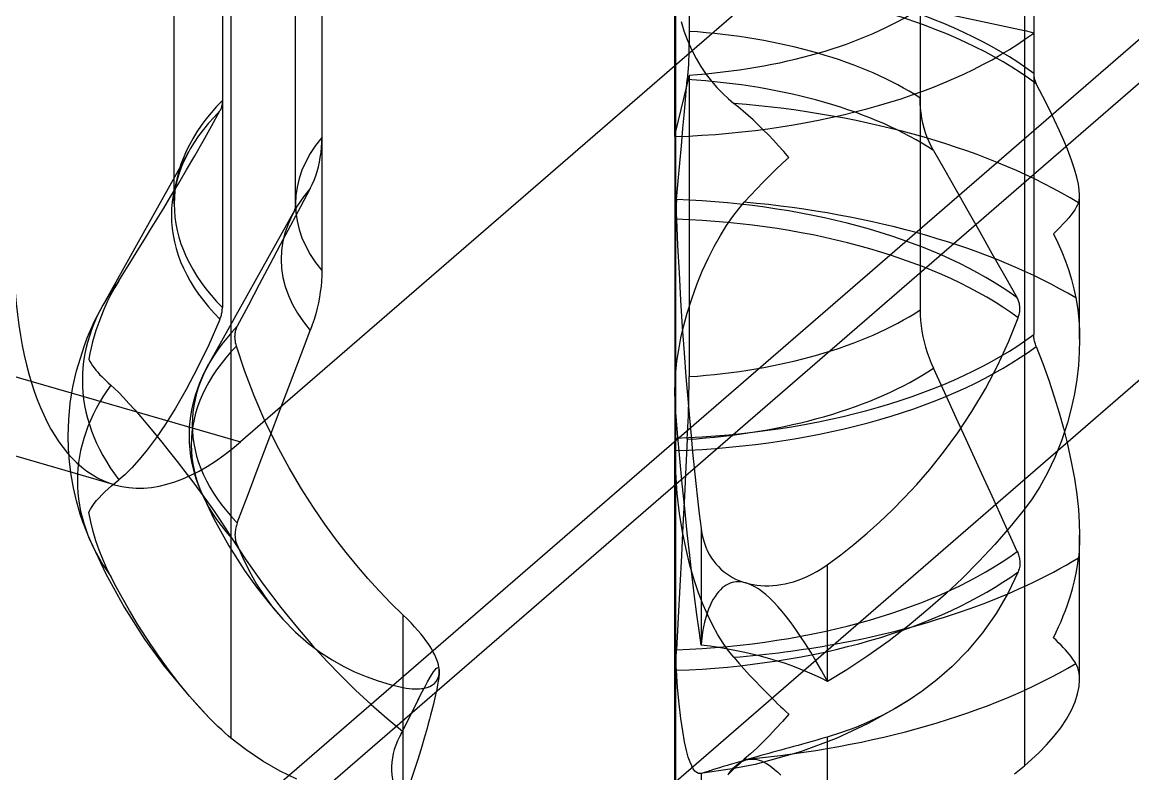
# Model space of a CAD drawing. Header units: millimetres. Extents: x -10.3 to 24, y -6.5 to 12.4.
# Drawn here: x 17.541 to 21.208, y -4.636 to -2.154 of the extents above; entities that cross this region are included whole.
import ezdxf

# ---------------------------------------------------------------- set-up
doc = ezdxf.new("R2010")
doc.units = ezdxf.units.MM
doc.layers.add('MAIN-1', color=7, linetype='Continuous')
doc.layers.add('MAIN-2', color=7, linetype='Continuous')

msp = doc.modelspace()

# ---------------------------------------------------------------- linework, layer by layer
at = {"layer": 'MAIN-1'}
for p, q in [((24.0124, 1.4398), (18.2624, -3.5398)), ((24.0124, 0.0542), (18.2624, -4.9255)), ((22.7218, -2.0443), (18.1718, -5.9848)), ((17.5701, -3.34), (18.2624, -3.5398)), ((20.9911, -3.5431), (21.005, -3.6058)), ((21.005, -3.6058), (21.0154, -3.6617)), ((21.0154, -3.6617), (21.023, -3.7138)), ((21.023, -3.7138), (21.0284, -3.7632)), ((21.0284, -3.7632), (21.0314, -3.8066)), ((21.0314, -3.8066), (21.0323, -3.8479)), ((21.0323, -3.8479), (21.0322, -3.8623)), ((21.0324, -4.325), (21.0324, -3.848)), ((21.0318, -3.8762), (21.0313, -3.8891)), ((21.0322, -3.8623), (21.0318, -3.8762)), ((21.025, -3.9482), (21.0284, -3.9232)), ((21.0295, -3.9125), (21.0284, -3.9232)), ((21.0305, -3.9012), (21.0295, -3.9125)), ((21.0313, -3.8891), (21.0305, -3.9012)), ((21.0206, -3.9737), (21.025, -3.9482)), ((21.0151, -3.9996), (21.0206, -3.9737)), ((21.0008, -4.0523), (21.0085, -4.0259)), ((21.0085, -4.0259), (21.0151, -3.9996)), ((20.9922, -4.0788), (21.0008, -4.0523)), ((20.9785, -4.1153), (20.9856, -4.0971)), ((20.9856, -4.0971), (20.9922, -4.0788)), ((20.9631, -4.1514), (20.971, -4.1334)), ((20.971, -4.1334), (20.9785, -4.1153)), ((20.946, -4.1871), (20.9548, -4.1693)), ((20.9548, -4.1693), (20.9631, -4.1514)), ((20.9548, -4.1955), (20.946, -4.1871)), ((20.9632, -4.2038), (20.9548, -4.1955)), ((20.9711, -4.2119), (20.9632, -4.2038)), ((20.9786, -4.2197), (20.9711, -4.2119)), ((20.9856, -4.2273), (20.9786, -4.2197)), ((20.9922, -4.2347), (20.9856, -4.2273)), ((20.998, -4.2415), (20.9922, -4.2347)), ((21.0033, -4.2482), (20.998, -4.2415)), ((21.0083, -4.2546), (21.0033, -4.2482)), ((21.0127, -4.2608), (21.0083, -4.2546)), ((21.0167, -4.2667), (21.0127, -4.2608)), ((21.0203, -4.2725), (21.0167, -4.2667)), ((21.0236, -4.2791), (21.0203, -4.2725)), ((21.0266, -4.2866), (21.0236, -4.2791)), ((21.0291, -4.2951), (21.0266, -4.2866)), ((21.0309, -4.3046), (21.0291, -4.2951)), ((21.0307, -4.3484), (21.0324, -4.3263)), ((21.032, -4.315), (21.0309, -4.3046)), ((21.0324, -4.3263), (21.032, -4.315)), ((21.0259, -4.3728), (21.0307, -4.3484)), ((20.0169, -4.3868), (20.0261, -4.3959)), ((20.0261, -4.3959), (20.0354, -4.4049)), ((21.0054, -4.4269), (21.0175, -4.3991)), ((21.0175, -4.3991), (21.0259, -4.3728)), ((20.0354, -4.4049), (20.0446, -4.4137)), ((20.0446, -4.4137), (20.0537, -4.4224)), ((20.0537, -4.4224), (20.0628, -4.4309)), ((20.0628, -4.4309), (20.0718, -4.4394)), ((20.9894, -4.4558), (21.0054, -4.4269)), ((20.0509, -4.4637), (20.0298, -4.4871)), ((20.0718, -4.4394), (20.0509, -4.4637)), ((20.9699, -4.4851), (20.9894, -4.4558)), ((20.0086, -4.5095), (19.9874, -4.531)), ((20.0298, -4.4871), (20.0086, -4.5095)), ((20.9476, -4.5137), (20.9699, -4.4851)), ((19.9874, -4.531), (19.9664, -4.5513)), ((20.8983, -4.5666), (20.9234, -4.5411)), ((20.9234, -4.5411), (20.9476, -4.5137)), ((19.9457, -4.5705), (19.9253, -4.5886)), ((19.9664, -4.5513), (19.9457, -4.5705)), ((20.8735, -4.5897), (20.8983, -4.5666)), ((19.9078, -4.6043), (19.8898, -4.6216)), ((19.9253, -4.5886), (19.9078, -4.6043)), ((20.8285, -4.628), (20.8396, -4.6189)), ((20.8396, -4.6189), (20.8504, -4.6099)), ((20.8504, -4.6099), (20.8735, -4.5897)), ((19.8898, -4.6216), (19.8714, -4.6402)), ((20.8172, -4.637), (20.8285, -4.628))]:
    msp.add_line(p, q, dxfattribs=at)
for centre, major_axis, ratio, start_param, end_param in [((18.2624, -2.2408), (0.416, 1.4412), 0.433013, 2.158799, 3.141554), ((18.2624, -2.2408), (0.416, 1.4412), 0.433013, 3.141554, 3.729595), ((19.593, -3.3371), (-1.8532, 0), 0.5, 1.917559, 2.456767), ((19.593, -3.6687), (-1.8696, 0), 0.5, 1.749482, 2.439308)]:
    msp.add_ellipse(centre, major_axis=major_axis, ratio=ratio, start_param=start_param, end_param=end_param, dxfattribs=at)
at = {"layer": 'MAIN-2'}
for p, q in [((22.7218, -0.9185), (18.1718, -4.8589)), ((19.6984, -1.0026), (19.6984, -3.4297)), ((19.743, -1.1888), (19.743, -2.1847)), ((20.8504, -1.3351), (20.8504, -3.7623)), ((20.8808, -1.3276), (20.8808, -2.1902)), ((18.2021, -1.417), (18.2021, -2.4129)), ((18.2303, -1.4263), (18.2303, -3.8535)), ((20.5055, -1.4089), (20.5055, -2.4049)), ((18.043, -2.7548), (18.043, -1.7589)), ((18.443, -2.7548), (18.443, -1.7589)), ((18.5306, -1.979), (18.5306, -2.975)), ((12.9796, -2.0148), (17.5701, -3.34)), ((19.6962, -2.5322), (19.6962, -1.9969)), ((18.2021, -2.1009), (18.2021, -3.0968)), ((18.2303, -2.0915), (18.2303, -4.5186)), ((20.8504, -2.1827), (20.5055, -2.1089)), ((20.5055, -2.1089), (20.5055, -3.1048)), ((17.8463, -3.6819), (12.5636, -2.1569)), ((19.7164, -2.152), (19.7257, -2.1826)), ((19.7257, -2.1826), (19.7364, -2.2116)), ((19.743, -2.1847), (19.7429, -2.2016)), ((20.8504, -2.1827), (20.8504, -4.6099)), ((20.8808, -2.1902), (20.8808, -3.1862)), ((19.7364, -2.2116), (19.751, -2.2447)), ((19.7425, -2.2341), (19.7422, -2.2497)), ((19.7428, -2.2181), (19.7425, -2.2341)), ((19.7429, -2.2016), (19.7428, -2.2181)), ((19.7418, -2.2648), (19.7413, -2.2794)), ((19.7422, -2.2497), (19.7418, -2.2648)), ((19.751, -2.2447), (19.7661, -2.274)), ((19.7399, -2.3069), (19.7391, -2.3198)), ((19.7406, -2.2934), (19.7399, -2.3069)), ((19.7413, -2.2794), (19.7406, -2.2934)), ((19.7661, -2.274), (19.7822, -2.301)), ((19.7822, -2.301), (19.7997, -2.3267)), ((19.743, -2.329), (19.6984, -2.5153)), ((19.7324, -2.3965), (19.7372, -2.3438)), ((19.7382, -2.3321), (19.7372, -2.3438)), ((19.7391, -2.3198), (19.7382, -2.3321)), ((19.743, -2.329), (19.743, -3.3249)), ((19.7997, -2.3267), (19.8172, -2.3495)), ((20.8808, -2.3235), (20.8809, -2.3269)), ((20.8809, -2.3269), (20.8811, -2.3303)), ((20.8811, -2.3303), (20.8814, -2.3336)), ((20.8814, -2.3336), (20.8819, -2.3369)), ((20.8819, -2.3369), (20.8825, -2.3401)), ((20.8825, -2.3401), (20.8833, -2.3432)), ((20.8833, -2.3432), (20.8841, -2.3463)), ((20.8841, -2.3463), (20.8851, -2.3493)), ((19.8172, -2.3495), (19.835, -2.3702)), ((19.835, -2.3702), (19.8542, -2.3902)), ((20.8851, -2.3493), (20.8863, -2.3522)), ((20.8863, -2.3522), (20.8875, -2.355)), ((20.8875, -2.355), (20.8889, -2.3577)), ((20.9113, -2.4003), (20.8889, -2.3577)), ((18.2018, -2.4197), (18.2015, -2.423)), ((18.202, -2.4163), (18.2018, -2.4197)), ((18.2021, -2.4129), (18.202, -2.4163)), ((19.7276, -2.4505), (19.7324, -2.3965)), ((19.8542, -2.3902), (19.873, -2.4078)), ((19.873, -2.4078), (19.8905, -2.4225)), ((20.5059, -2.4219), (20.5055, -2.4049)), ((20.9316, -2.4405), (20.9113, -2.4003)), ((18.1664, -2.4973), (18.1939, -2.4472)), ((18.1953, -2.4444), (18.1939, -2.4472)), ((18.1966, -2.4416), (18.1953, -2.4444)), ((18.1977, -2.4387), (18.1966, -2.4416)), ((18.1988, -2.4357), (18.1977, -2.4387)), ((18.1996, -2.4326), (18.1988, -2.4357)), ((18.2004, -2.4295), (18.1996, -2.4326)), ((18.201, -2.4262), (18.2004, -2.4295)), ((18.2015, -2.423), (18.201, -2.4262)), ((19.7226, -2.5059), (19.7276, -2.4505)), ((19.9059, -2.435), (19.8905, -2.4225)), ((19.9216, -2.4483), (19.9059, -2.435)), ((19.9377, -2.4624), (19.9216, -2.4483)), ((20.507, -2.4387), (20.5059, -2.4219)), ((20.5088, -2.4553), (20.507, -2.4387)), ((20.5114, -2.4718), (20.5088, -2.4553)), ((20.95, -2.4785), (20.9316, -2.4405)), ((19.9542, -2.4773), (19.9377, -2.4624)), ((19.9709, -2.493), (19.9542, -2.4773)), ((19.9877, -2.5094), (19.9709, -2.493)), ((20.5147, -2.488), (20.5114, -2.4718)), ((20.5188, -2.5039), (20.5147, -2.488)), ((20.9662, -2.5134), (20.95, -2.4785)), ((18.1385, -2.547), (18.1664, -2.4973)), ((19.6984, -2.5153), (19.6984, -4.9424)), ((19.7174, -2.5625), (19.7226, -2.5059)), ((20.0047, -2.5265), (19.9877, -2.5094)), ((20.0216, -2.5442), (20.0047, -2.5265)), ((20.5236, -2.5195), (20.5188, -2.5039)), ((20.5291, -2.5348), (20.5236, -2.5195)), ((20.9801, -2.545), (20.9662, -2.5134)), ((18.1106, -2.5958), (18.1385, -2.547)), ((18.5294, -2.5684), (18.5303, -2.5517)), ((18.5303, -2.5517), (18.5306, -2.5347)), ((19.6963, -2.5322), (19.6963, -3.5281)), ((19.7122, -2.6204), (19.7174, -2.5625)), ((20.0385, -2.5625), (20.0216, -2.5442)), ((20.0553, -2.5814), (20.0385, -2.5625)), ((20.5353, -2.5497), (20.5291, -2.5348)), ((20.5423, -2.5642), (20.5353, -2.5497)), ((20.5499, -2.5784), (20.5423, -2.5642)), ((20.9922, -2.5741), (20.9801, -2.545)), ((18.0913, -2.5815), (17.8083, -3.0876)), ((18.0784, -2.6064), (18.0913, -2.5815)), ((18.0838, -2.642), (18.1106, -2.5958)), ((18.5226, -2.6168), (18.5255, -2.601)), ((18.5255, -2.601), (18.5278, -2.5848)), ((18.5278, -2.5848), (18.5294, -2.5684)), ((20.051, -2.6203), (20.0718, -2.6007)), ((20.0718, -2.6007), (20.0553, -2.5814)), ((20.5499, -2.5784), (20.5869, -2.643)), ((21.0058, -2.6099), (20.9922, -2.5741)), ((18.0578, -2.6589), (18.0679, -2.6303)), ((18.0679, -2.6303), (18.0784, -2.6064)), ((18.5149, -2.6473), (18.5191, -2.6322)), ((18.5191, -2.6322), (18.5226, -2.6168)), ((19.7069, -2.6796), (19.7122, -2.6204)), ((20.0299, -2.6406), (20.051, -2.6203)), ((21.0159, -2.6399), (21.0058, -2.6099)), ((21.0234, -2.666), (21.0159, -2.6399)), ((18.0488, -2.695), (18.0534, -2.6742)), ((18.0534, -2.6742), (18.0578, -2.6589)), ((18.0578, -2.686), (18.0838, -2.642)), ((18.4986, -2.69), (18.5047, -2.6762)), ((18.5047, -2.6762), (18.5101, -2.662)), ((18.5101, -2.662), (18.5149, -2.6473)), ((19.9874, -2.6828), (20.0087, -2.6614)), ((20.0087, -2.6614), (20.0299, -2.6406)), ((20.5869, -2.643), (20.6246, -2.7093)), ((21.0286, -2.689), (21.0234, -2.666)), ((18.0324, -2.7286), (18.0578, -2.686)), ((18.0456, -2.7152), (18.0488, -2.695)), ((18.492, -2.7032), (18.4598, -2.7638)), ((18.492, -2.7032), (18.4986, -2.69)), ((19.7015, -2.7401), (19.7069, -2.6796)), ((19.9457, -2.7265), (19.9664, -2.7045)), ((19.9664, -2.7045), (19.9874, -2.6828)), ((20.6246, -2.7093), (20.6633, -2.7772)), ((21.0314, -2.7079), (21.0286, -2.689)), ((21.0323, -2.7245), (21.0314, -2.7079)), ((18.0086, -2.7682), (18.0324, -2.7286)), ((18.043, -2.7548), (18.0437, -2.735)), ((18.0437, -2.735), (18.0456, -2.7152)), ((19.7009, -2.7483), (19.7008, -2.7513)), ((19.7011, -2.7454), (19.7009, -2.7483)), ((19.7013, -2.7427), (19.7011, -2.7454)), ((19.7015, -2.7401), (19.7013, -2.7427)), ((19.9067, -2.7707), (19.9253, -2.7487)), ((19.9253, -2.7487), (19.9457, -2.7265)), ((21.0284, -2.751), (21.0295, -2.7476)), ((21.0295, -2.7476), (21.0305, -2.7438)), ((21.0305, -2.7438), (21.0313, -2.7396)), ((21.0313, -2.7396), (21.0319, -2.735)), ((21.0319, -2.735), (21.0322, -2.73)), ((21.0322, -2.73), (21.0323, -2.7245)), ((21.0324, -3.2016), (21.0324, -2.7246)), ((17.9866, -2.8043), (18.0086, -2.7682)), ((18.4404, -2.7767), (18.1575, -3.2828)), ((18.4598, -2.7638), (18.4269, -2.8258)), ((18.4399, -2.7771), (18.4393, -2.7787)), ((18.4393, -2.7787), (18.4395, -2.7785)), ((18.4395, -2.7785), (18.4404, -2.7767)), ((18.4407, -2.7742), (18.4399, -2.7771)), ((18.442, -2.7682), (18.4407, -2.7742)), ((18.4424, -2.7655), (18.442, -2.7682)), ((18.4429, -2.7603), (18.4424, -2.7655)), ((18.443, -2.7548), (18.4429, -2.7603)), ((19.7005, -2.7611), (19.7004, -2.7646)), ((19.7004, -2.7646), (19.7004, -2.7682)), ((19.7004, -2.7682), (19.7004, -2.772)), ((19.7004, -2.772), (19.7004, -2.7771)), ((19.7004, -2.7771), (19.7004, -2.7824)), ((19.7004, -2.7824), (19.7005, -2.7879)), ((19.7006, -2.7544), (19.7005, -2.7577)), ((19.7005, -2.7577), (19.7005, -2.7611)), ((19.7008, -2.7513), (19.7006, -2.7544)), ((19.8871, -2.7964), (19.9067, -2.7707)), ((20.6633, -2.7772), (20.7028, -2.8467)), ((21.0106, -2.7823), (21.0039, -2.7912)), ((21.0164, -2.7738), (21.0106, -2.7823)), ((21.0213, -2.7657), (21.0164, -2.7738)), ((21.0253, -2.7581), (21.0213, -2.7657)), ((21.0284, -2.751), (21.0253, -2.7581)), ((17.9653, -2.8391), (17.9866, -2.8043)), ((19.7005, -2.7879), (19.7007, -2.7934)), ((19.7007, -2.7934), (19.7009, -2.799)), ((19.7009, -2.799), (19.7011, -2.8048)), ((19.7011, -2.8048), (19.705, -2.8916)), ((19.8668, -2.826), (19.8871, -2.7964)), ((20.9785, -2.8205), (20.9684, -2.831)), ((20.9879, -2.8103), (20.9785, -2.8205)), ((20.9963, -2.8005), (20.9879, -2.8103)), ((21.0039, -2.7912), (20.9963, -2.8005)), ((17.9449, -2.8722), (17.9653, -2.8391)), ((18.4269, -2.8258), (18.3933, -2.8894)), ((19.826, -2.8954), (19.8463, -2.8591)), ((19.8463, -2.8591), (19.8668, -2.826)), ((20.7028, -2.8467), (20.7431, -2.9178)), ((20.9576, -2.8418), (20.946, -2.8531)), ((20.946, -2.8531), (20.9605, -2.8829)), ((20.9684, -2.831), (20.9576, -2.8418)), ((17.9265, -2.902), (17.9449, -2.8722)), ((18.3933, -2.8894), (18.3589, -2.9544)), ((19.705, -2.8916), (19.7097, -2.9816)), ((19.806, -2.9347), (19.826, -2.8954)), ((20.9605, -2.8829), (20.9737, -2.913)), ((17.891, -2.9592), (17.9087, -2.9307)), ((17.9087, -2.9307), (17.9265, -2.902)), ((20.7431, -2.9178), (20.7843, -2.9905)), ((20.9737, -2.913), (20.9857, -2.9435)), ((17.8747, -2.9854), (17.891, -2.9592)), ((18.3589, -2.9544), (18.3238, -3.021)), ((19.7867, -2.9768), (19.806, -2.9347)), ((20.9857, -2.9435), (20.9965, -2.974)), ((17.8602, -3.0086), (17.8747, -2.9854)), ((18.5303, -2.9922), (18.5294, -3.0096)), ((18.5306, -2.975), (18.5303, -2.9922)), ((19.7097, -2.9816), (19.7149, -3.0724)), ((19.7684, -3.0211), (19.7867, -2.9768)), ((20.7843, -2.9905), (20.8263, -3.0648)), ((20.9965, -2.974), (21.0058, -3.0045)), ((21.0058, -3.0045), (21.0137, -3.0348)), ((17.847, -3.0308), (17.8343, -3.0539)), ((17.8602, -3.0086), (17.847, -3.0308)), ((18.3238, -3.021), (18.2879, -3.0891)), ((18.5278, -3.0272), (18.5255, -3.0451)), ((18.5294, -3.0096), (18.5278, -3.0272)), ((19.7516, -3.0675), (19.7684, -3.0211)), ((21.0137, -3.0348), (21.0203, -3.0648)), ((17.8222, -3.078), (17.8109, -3.1028)), ((17.8343, -3.0539), (17.8222, -3.078)), ((18.5226, -3.063), (18.5191, -3.0811)), ((18.5255, -3.0451), (18.5226, -3.063)), ((19.7149, -3.0724), (19.7206, -3.1615)), ((19.7364, -3.1154), (19.7516, -3.0675)), ((20.828, -3.0679), (20.8263, -3.0648)), ((20.8294, -3.0711), (20.828, -3.0679)), ((20.8308, -3.0744), (20.8294, -3.0711)), ((20.8319, -3.0778), (20.8308, -3.0744)), ((20.8329, -3.0813), (20.8319, -3.0778)), ((21.0203, -3.0648), (21.0236, -3.0836)), ((17.78, -3.1422), (17.8083, -3.0876)), ((17.8109, -3.1028), (17.8004, -3.1284)), ((18.1996, -3.1179), (18.2004, -3.1143)), ((18.2004, -3.1143), (18.201, -3.1108)), ((18.201, -3.1108), (18.2015, -3.1072)), ((18.2015, -3.1072), (18.2018, -3.1037)), ((18.2018, -3.1037), (18.202, -3.1002)), ((18.202, -3.1002), (18.2021, -3.0968)), ((18.2879, -3.0891), (18.2513, -3.1587)), ((18.5149, -3.0993), (18.5101, -3.1176)), ((18.5191, -3.0811), (18.5149, -3.0993)), ((19.7254, -3.1561), (19.7364, -3.1154)), ((20.5055, -3.1048), (20.5059, -3.122)), ((20.8326, -3.1201), (20.8337, -3.115)), ((20.8337, -3.0848), (20.8329, -3.0813)), ((20.8343, -3.0884), (20.8337, -3.0848)), ((20.8337, -3.115), (20.8345, -3.1098)), ((20.8347, -3.0921), (20.8343, -3.0884)), ((20.8345, -3.1098), (20.8349, -3.1046)), ((20.835, -3.0958), (20.8347, -3.0921)), ((20.8349, -3.1046), (20.8351, -3.0995)), ((20.8351, -3.0995), (20.835, -3.0958)), ((21.0236, -3.0836), (21.0265, -3.1041)), ((21.0265, -3.1041), (21.029, -3.1264)), ((17.7559, -3.1973), (17.78, -3.1422)), ((17.8004, -3.1284), (17.7907, -3.1546)), ((18.1939, -3.1357), (18.1571, -3.2194)), ((18.1939, -3.1357), (18.1953, -3.1322)), ((18.1953, -3.1322), (18.1966, -3.1286)), ((18.1966, -3.1286), (18.1977, -3.1251)), ((18.1977, -3.1251), (18.1988, -3.1215)), ((18.1988, -3.1215), (18.1996, -3.1179)), ((18.5047, -3.1359), (18.4986, -3.1542)), ((18.5101, -3.1176), (18.5047, -3.1359)), ((20.5059, -3.122), (20.507, -3.1393)), ((20.507, -3.1393), (20.5088, -3.1567)), ((20.7988, -3.208), (20.8294, -3.1305)), ((20.8294, -3.1305), (20.8311, -3.1253)), ((20.8311, -3.1253), (20.8326, -3.1201)), ((21.029, -3.1264), (21.0308, -3.1504)), ((21.0308, -3.1504), (21.032, -3.1758)), ((17.7846, -3.173), (17.7789, -3.1916)), ((17.7907, -3.1546), (17.7846, -3.173)), ((18.2437, -3.1925), (18.2438, -3.1887)), ((18.2438, -3.1887), (18.244, -3.185)), ((18.244, -3.185), (18.2444, -3.1814)), ((18.2444, -3.1814), (18.2449, -3.1779)), ((18.2449, -3.1779), (18.2456, -3.1744)), ((18.2456, -3.1744), (18.2465, -3.1711)), ((18.2465, -3.1711), (18.2475, -3.1678)), ((18.2475, -3.1678), (18.2486, -3.1647)), ((18.2486, -3.1647), (18.2499, -3.1617)), ((18.2499, -3.1617), (18.2513, -3.1587)), ((18.4598, -3.2572), (18.492, -3.1724)), ((18.4986, -3.1542), (18.492, -3.1724)), ((19.716, -3.1964), (19.7254, -3.1561)), ((19.7206, -3.1615), (19.7266, -3.2466)), ((20.5088, -3.1567), (20.5114, -3.1743)), ((20.5114, -3.1743), (20.5147, -3.1919)), ((20.8809, -3.1896), (20.8808, -3.1862)), ((20.8811, -3.1931), (20.8809, -3.1896)), ((21.032, -3.1758), (21.0324, -3.2026)), ((17.7204, -3.3055), (17.7465, -3.2219)), ((17.7465, -3.2219), (17.7559, -3.1973)), ((17.7738, -3.2105), (17.7691, -3.2294)), ((17.7789, -3.1916), (17.7738, -3.2105)), ((18.1571, -3.2194), (18.1194, -3.2975)), ((18.2438, -3.1976), (18.2437, -3.1925)), ((18.2442, -3.2028), (18.2438, -3.1976)), ((18.2449, -3.2081), (18.2442, -3.2028)), ((18.2459, -3.2134), (18.2449, -3.2081)), ((18.2471, -3.2187), (18.2459, -3.2134)), ((18.2486, -3.2241), (18.2471, -3.2187)), ((18.2753, -3.305), (18.2486, -3.2241)), ((19.7086, -3.2359), (19.716, -3.1964)), ((20.5147, -3.1919), (20.5188, -3.2095)), ((20.5188, -3.2095), (20.5236, -3.2271)), ((20.7626, -3.2869), (20.7988, -3.208)), ((20.8814, -3.1966), (20.8811, -3.1931)), ((20.8819, -3.2002), (20.8814, -3.1966)), ((20.8825, -3.2037), (20.8819, -3.2002)), ((20.8833, -3.2073), (20.8825, -3.2037)), ((20.8841, -3.2109), (20.8833, -3.2073)), ((20.8851, -3.2145), (20.8841, -3.2109)), ((20.8863, -3.218), (20.8851, -3.2145)), ((20.8875, -3.2216), (20.8863, -3.218)), ((20.8889, -3.2252), (20.8875, -3.2216)), ((20.8889, -3.2252), (20.9106, -3.2811)), ((21.0324, -3.2026), (21.0314, -3.2444)), ((17.765, -3.2485), (17.7613, -3.2677)), ((17.7691, -3.2294), (17.765, -3.2485)), ((18.4268, -3.3441), (18.4598, -3.2572)), ((19.7029, -3.274), (19.7086, -3.2359)), ((19.7266, -3.2466), (19.7327, -3.3258)), ((20.5236, -3.2271), (20.5291, -3.2448)), ((20.5291, -3.2448), (20.5353, -3.2624)), ((20.5353, -3.2624), (20.5423, -3.2799)), ((21.0314, -3.2444), (21.0283, -3.2884)), ((17.7613, -3.2677), (17.765, -3.2747)), ((17.765, -3.2747), (17.7691, -3.2818)), ((17.7691, -3.2818), (17.7738, -3.2889)), ((17.7738, -3.2889), (17.779, -3.296)), ((17.779, -3.296), (17.7846, -3.3033)), ((18.1194, -3.2975), (18.0826, -3.3672)), ((18.141, -3.3145), (18.1575, -3.2828)), ((19.6991, -3.3103), (19.7029, -3.274)), ((20.5423, -3.2799), (20.5499, -3.2973)), ((20.5869, -3.378), (20.5499, -3.2973)), ((20.7214, -3.3651), (20.7626, -3.2869)), ((20.9106, -3.2811), (20.9305, -3.3366)), ((21.0283, -3.2884), (21.023, -3.3343)), ((17.7084, -3.3591), (17.7204, -3.3055)), ((17.7846, -3.3033), (17.7907, -3.3105)), ((17.7907, -3.3105), (17.7969, -3.3175)), ((17.7969, -3.3175), (17.8036, -3.3245)), ((17.8036, -3.3245), (17.8105, -3.3315)), ((17.8105, -3.3315), (17.8179, -3.3385)), ((18.1273, -3.3457), (18.141, -3.3145)), ((18.3068, -3.3879), (18.2753, -3.305)), ((19.6969, -3.3445), (19.6991, -3.3103)), ((19.7327, -3.3258), (19.7386, -3.3979)), ((19.7429, -3.3422), (19.743, -3.3249)), ((20.9305, -3.3366), (20.9488, -3.3915)), ((21.023, -3.3343), (21.0152, -3.3816)), ((17.6998, -3.4129), (17.7084, -3.3591)), ((17.8179, -3.3385), (17.8255, -3.3455)), ((17.8255, -3.3455), (17.8335, -3.3526)), ((17.8335, -3.3526), (17.846, -3.3639)), ((17.846, -3.3639), (17.8602, -3.3778)), ((18.0826, -3.3672), (18.0473, -3.4287)), ((18.1132, -3.3859), (18.1273, -3.3457)), ((18.3931, -3.4329), (18.4268, -3.3441)), ((19.6962, -3.3761), (19.6969, -3.3445)), ((19.7425, -3.3779), (19.7428, -3.3599)), ((19.7428, -3.3599), (19.7429, -3.3422)), ((20.6767, -3.4403), (20.7214, -3.3651)), ((17.8602, -3.3778), (17.8761, -3.3943)), ((17.8761, -3.3943), (17.8936, -3.4132)), ((18.1012, -3.4344), (18.1077, -3.4055)), ((18.1077, -3.4055), (18.1132, -3.3859)), ((18.3426, -3.4708), (18.3068, -3.3879)), ((19.6963, -3.3859), (19.6962, -3.3761)), ((19.6965, -3.3953), (19.6963, -3.3859)), ((19.6968, -3.4044), (19.6965, -3.3953)), ((19.6973, -3.4132), (19.6968, -3.4044)), ((19.7386, -3.3979), (19.7442, -3.4622)), ((19.7418, -3.415), (19.7422, -3.3963)), ((19.7422, -3.3963), (19.7425, -3.3779)), ((20.6248, -3.4605), (20.5869, -3.378)), ((20.9488, -3.3915), (20.965, -3.4445)), ((21.0152, -3.3816), (21.005, -3.4296)), ((17.6947, -3.4664), (17.6998, -3.4129)), ((17.8936, -3.4132), (17.9125, -3.4345)), ((17.9125, -3.4345), (17.9329, -3.458)), ((18.0473, -3.4287), (18.0138, -3.4824)), ((18.0966, -3.4632), (18.1012, -3.4344)), ((18.3588, -3.5237), (18.3931, -3.4329)), ((19.6978, -3.4216), (19.6973, -3.4132)), ((19.6984, -3.4297), (19.6978, -3.4216)), ((19.7052, -3.5117), (19.6984, -3.4297)), ((19.7406, -3.4532), (19.7413, -3.4339)), ((19.7413, -3.4339), (19.7418, -3.415)), ((20.6301, -3.5105), (20.6767, -3.4403)), ((20.965, -3.4445), (20.979, -3.4948)), ((21.005, -3.4296), (20.9922, -3.4779)), ((17.693, -3.5201), (17.6947, -3.4664)), ((17.9329, -3.458), (17.9547, -3.4837)), ((18.0138, -3.4824), (17.9835, -3.5268)), ((18.0939, -3.4916), (18.0966, -3.4632)), ((18.3816, -3.551), (18.3426, -3.4708)), ((19.7391, -3.4922), (19.7399, -3.4726)), ((19.7399, -3.4726), (19.7406, -3.4532)), ((19.7442, -3.4622), (19.7495, -3.5201)), ((20.6634, -3.545), (20.6248, -3.4605)), ((20.9922, -3.4779), (20.973, -3.5366)), ((17.6941, -3.5631), (17.693, -3.5201)), ((17.9547, -3.4837), (17.9777, -3.5114)), ((17.9777, -3.5114), (18.0019, -3.541)), ((18.093, -3.5201), (18.0939, -3.4916)), ((18.0936, -3.5429), (18.093, -3.5201)), ((19.7126, -3.5951), (19.7052, -3.5117)), ((19.7372, -3.5319), (19.7382, -3.512)), ((19.7382, -3.512), (19.7391, -3.4922)), ((19.7495, -3.5201), (19.7547, -3.5738)), ((20.5833, -3.5744), (20.6301, -3.5105)), ((20.979, -3.4948), (20.9911, -3.5431)), ((17.9835, -3.5268), (17.9542, -3.5662)), ((18.0019, -3.541), (18.0269, -3.5722)), ((18.0954, -3.5656), (18.0936, -3.5429)), ((18.3237, -3.6165), (18.3588, -3.5237)), ((18.4221, -3.6264), (18.3816, -3.551)), ((19.6963, -3.5309), (19.6962, -3.5337)), ((19.6962, -3.5337), (19.6962, -3.5365)), ((19.6962, -3.5365), (19.6962, -3.5394)), ((19.6962, -3.5394), (19.6962, -3.5423)), ((19.6962, -3.5423), (19.6962, -3.5453)), ((19.6962, -3.5453), (19.6962, -3.5492)), ((19.6962, -4.6645), (19.6962, -3.5453)), ((19.6962, -3.5492), (19.6963, -3.5532)), ((19.6963, -3.5281), (19.6963, -3.5309)), ((19.6963, -3.5532), (19.6963, -3.5572)), ((19.7372, -3.5319), (19.7325, -3.6244)), ((20.7029, -3.6314), (20.6634, -3.545)), ((20.973, -3.5366), (20.9508, -3.5922)), ((17.6974, -3.606), (17.6941, -3.5631)), ((17.9542, -3.5662), (17.9277, -3.5988)), ((18.0269, -3.5722), (18.0526, -3.6048)), ((18.0983, -3.5886), (18.0954, -3.5656)), ((18.1024, -3.6117), (18.0983, -3.5886)), ((19.6963, -3.5572), (19.6963, -3.5613)), ((19.6963, -3.5613), (19.6963, -3.5653)), ((19.6963, -3.5653), (19.6963, -3.5694)), ((19.6987, -3.6414), (19.6963, -3.5694)), ((19.7547, -3.5738), (19.76, -3.6258)), ((20.5376, -3.6313), (20.5833, -3.5744)), ((20.9508, -3.5922), (20.9265, -3.6431)), ((17.7029, -3.6492), (17.6974, -3.606)), ((17.903, -3.626), (17.8797, -3.649)), ((17.9277, -3.5988), (17.903, -3.626)), ((18.0526, -3.6048), (18.0786, -3.6383)), ((18.1132, -3.6542), (18.1024, -3.6117)), ((18.2879, -3.7113), (18.3237, -3.6165)), ((18.4629, -3.6955), (18.4221, -3.6264)), ((19.7204, -3.6787), (19.7126, -3.5951)), ((19.7325, -3.6244), (19.7276, -3.7192)), ((19.76, -3.6258), (19.7654, -3.6774)), ((17.7106, -3.6922), (17.7029, -3.6492)), ((17.848, -3.6753), (17.8602, -3.6655)), ((17.8797, -3.649), (17.8602, -3.6655)), ((18.0786, -3.6383), (18.1042, -3.672)), ((18.1146, -3.6588), (18.1132, -3.6542)), ((18.1229, -3.6829), (18.1146, -3.6588)), ((19.7039, -3.7107), (19.6987, -3.6414)), ((20.4945, -3.6811), (20.5376, -3.6313)), ((20.7432, -3.7197), (20.7029, -3.6314)), ((20.9265, -3.6431), (20.901, -3.6887)), ((17.7207, -3.7355), (17.7106, -3.6922)), ((17.8143, -3.705), (17.825, -3.6951)), ((17.825, -3.6951), (17.8362, -3.6852)), ((17.8362, -3.6852), (17.848, -3.6753)), ((18.1042, -3.672), (18.1289, -3.7054)), ((18.1327, -3.7073), (18.1229, -3.6829)), ((18.5027, -3.7576), (18.4629, -3.6955)), ((19.7285, -3.7609), (19.7204, -3.6787)), ((19.7654, -3.6774), (19.771, -3.7283)), ((20.4536, -3.7252), (20.4945, -3.6811)), ((20.901, -3.6887), (20.8753, -3.7285)), ((17.733, -3.7787), (17.7207, -3.7355)), ((17.779, -3.7441), (17.7866, -3.7344)), ((17.7866, -3.7344), (17.7951, -3.7247)), ((17.7951, -3.7247), (17.8043, -3.7149)), ((17.8043, -3.7149), (17.8143, -3.705)), ((18.1289, -3.7054), (18.1525, -3.738)), ((18.1327, -3.7073), (18.1739, -3.795)), ((18.1525, -3.738), (18.1747, -3.7694)), ((18.2513, -3.8082), (18.2879, -3.7113)), ((19.7117, -3.7769), (19.7039, -3.7107)), ((19.7276, -3.7192), (19.7226, -3.8162)), ((19.771, -3.7283), (19.7768, -3.7783)), ((20.4137, -3.7656), (20.4536, -3.7252)), ((20.7844, -3.8099), (20.7432, -3.7197)), ((20.8753, -3.7285), (20.8504, -3.7623)), ((17.7613, -3.7724), (17.7663, -3.7631)), ((17.7677, -3.8046), (17.7613, -3.7724)), ((17.7663, -3.7631), (17.7722, -3.7536)), ((17.7722, -3.7536), (17.779, -3.7441)), ((18.1747, -3.7694), (18.1951, -3.7994)), ((18.5402, -3.8122), (18.5027, -3.7576)), ((19.7368, -3.8403), (19.7285, -3.7609)), ((20.3733, -3.8041), (20.4137, -3.7656)), ((20.8504, -3.7623), (20.8024, -3.8215)), ((17.7416, -3.8047), (17.733, -3.7787)), ((17.7655, -3.8659), (17.7416, -3.8047)), ((17.7756, -3.8363), (17.7677, -3.8046)), ((18.1739, -3.795), (18.2231, -3.8836)), ((18.1951, -3.7994), (18.2137, -3.8275)), ((18.2499, -3.8122), (18.2486, -3.8162)), ((18.2513, -3.8082), (18.2499, -3.8122)), ((18.5758, -3.8609), (18.5402, -3.8122)), ((19.7214, -3.8379), (19.7117, -3.7769)), ((19.7768, -3.7783), (19.7827, -3.8268)), ((20.3314, -3.8416), (20.3733, -3.8041)), ((20.8263, -3.9021), (20.7844, -3.8099)), ((17.7847, -3.8676), (17.7756, -3.8363)), ((18.2137, -3.8275), (18.2303, -3.8535)), ((18.2438, -3.8438), (18.2437, -3.8476)), ((18.2437, -3.8476), (18.2438, -3.8526)), ((18.244, -3.84), (18.2438, -3.8438)), ((18.2444, -3.8361), (18.244, -3.84)), ((18.2449, -3.8321), (18.2444, -3.8361)), ((18.2456, -3.8281), (18.2449, -3.8321)), ((18.2465, -3.8242), (18.2456, -3.8281)), ((18.2475, -3.8202), (18.2465, -3.8242)), ((18.2486, -3.8162), (18.2475, -3.8202)), ((19.7226, -3.8162), (19.7175, -3.9155)), ((19.7329, -3.8944), (19.7214, -3.8379)), ((19.7451, -3.9158), (19.7368, -3.8403)), ((19.7827, -3.8268), (19.7827, -4.209)), ((19.7827, -3.8268), (19.7854, -3.844)), ((19.7854, -3.844), (19.789, -3.86)), ((20.288, -3.8782), (20.3314, -3.8416)), ((20.8024, -3.8215), (20.7522, -3.8793)), ((17.7655, -3.8659), (17.8175, -3.9765)), ((17.7952, -3.8982), (17.7847, -3.8676)), ((18.2231, -3.8836), (18.275, -3.9653)), ((18.2303, -3.8535), (18.2808, -3.9309)), ((18.2438, -3.8526), (18.2442, -3.8575)), ((18.2442, -3.8575), (18.2449, -3.8623)), ((18.2449, -3.8623), (18.2459, -3.8669)), ((18.2459, -3.8669), (18.2471, -3.8713)), ((18.2471, -3.8713), (18.2486, -3.8755)), ((18.2486, -3.8755), (18.2682, -3.9213)), ((18.6105, -3.9057), (18.5758, -3.8609)), ((19.789, -3.86), (19.7934, -3.8748)), ((19.7934, -3.8748), (19.7985, -3.8885)), ((20.2436, -3.9133), (20.288, -3.8782)), ((20.7522, -3.8793), (20.6999, -3.9355)), ((17.8069, -3.928), (17.7952, -3.8982)), ((18.2682, -3.9213), (18.2904, -3.9662)), ((18.6458, -3.9487), (18.6105, -3.9057)), ((19.7175, -3.9155), (19.7123, -4.017)), ((19.746, -3.9477), (19.7329, -3.8944)), ((19.7533, -3.9863), (19.7451, -3.9158)), ((19.7985, -3.8885), (19.8042, -3.9012)), ((19.8042, -3.9012), (19.8104, -3.913)), ((19.8104, -3.913), (19.8171, -3.9239)), ((20.1986, -3.9469), (20.2436, -3.9133)), ((20.8263, -3.9021), (20.828, -3.9059)), ((20.828, -3.9059), (20.8294, -3.9097)), ((20.8294, -3.9097), (20.8308, -3.9136)), ((20.8308, -3.9136), (20.8319, -3.9174)), ((20.8319, -3.9174), (20.8329, -3.9213)), ((20.8329, -3.9213), (20.8337, -3.9252)), ((17.8197, -3.9568), (17.8069, -3.928)), ((17.8335, -3.9847), (17.8197, -3.9568)), ((18.2808, -3.9309), (18.3369, -4.0106)), ((18.6823, -3.991), (18.6458, -3.9487)), ((19.7599, -3.9958), (19.746, -3.9477)), ((19.8171, -3.9239), (19.8242, -3.9341)), ((19.8242, -3.9341), (19.8317, -3.9434)), ((19.8317, -3.9434), (19.8397, -3.9522)), ((19.8397, -3.9522), (19.8481, -3.9604)), ((20.165, -3.9686), (20.1817, -3.9584)), ((20.1817, -3.9584), (20.1986, -3.9469)), ((20.1986, -3.9469), (20.1986, -4.3291)), ((20.6999, -3.9355), (20.6459, -3.9901)), ((20.8337, -3.9554), (20.8326, -3.9601)), ((20.8337, -3.9252), (20.8343, -3.9291)), ((20.8345, -3.9505), (20.8337, -3.9554)), ((20.8343, -3.9291), (20.8347, -3.9329)), ((20.8349, -3.9456), (20.8345, -3.9505)), ((20.8347, -3.9329), (20.835, -3.9368)), ((20.8351, -3.9406), (20.8349, -3.9456)), ((20.835, -3.9368), (20.8351, -3.9406)), ((17.8175, -3.9765), (17.8779, -4.086)), ((17.8516, -4.0189), (17.8335, -3.9847)), ((18.275, -3.9653), (18.3143, -4.0201)), ((18.2904, -3.9662), (18.3152, -4.0099)), ((18.72, -4.0324), (18.6823, -3.991)), ((19.7612, -4.0511), (19.7533, -3.9863)), ((19.7743, -4.0385), (19.7599, -3.9958)), ((19.8481, -3.9604), (19.857, -3.9681)), ((19.857, -3.9681), (19.8663, -3.9752)), ((19.8663, -3.9752), (19.876, -3.9817)), ((19.876, -3.9817), (19.8862, -3.9877)), ((19.8862, -3.9877), (19.8967, -3.9932)), ((19.8967, -3.9932), (19.9076, -3.998)), ((20.1026, -3.9974), (20.1176, -3.9917)), ((20.1176, -3.9917), (20.133, -3.9851)), ((20.133, -3.9851), (20.1488, -3.9775)), ((20.1488, -3.9775), (20.165, -3.9686)), ((20.6459, -3.9901), (20.59, -4.0429)), ((20.8294, -3.9691), (20.7961, -4.0385)), ((20.8311, -3.9646), (20.8294, -3.9691)), ((20.8326, -3.9601), (20.8311, -3.9646)), ((17.8723, -4.0566), (17.8516, -4.0189)), ((18.3143, -4.0201), (18.3562, -4.0733)), ((18.3152, -4.0099), (18.3424, -4.0514)), ((18.3369, -4.0106), (18.3947, -4.0869)), ((18.7586, -4.0725), (18.72, -4.0324)), ((19.7123, -4.017), (19.7069, -4.1208)), ((19.8462, -4.0288), (19.8401, -4.0354)), ((19.8527, -4.0227), (19.8462, -4.0288)), ((19.8589, -4.0177), (19.8527, -4.0227)), ((19.8651, -4.0137), (19.8589, -4.0177)), ((19.8715, -4.0101), (19.8651, -4.0137)), ((19.8782, -4.0072), (19.8715, -4.0101)), ((19.8847, -4.0051), (19.8782, -4.0072)), ((19.8908, -4.0036), (19.8847, -4.0051)), ((19.897, -4.0027), (19.8908, -4.0036)), ((19.9036, -4.0023), (19.897, -4.0027)), ((19.9104, -4.0024), (19.9036, -4.0023)), ((19.9076, -3.998), (19.9189, -4.0023)), ((19.9171, -4.0031), (19.9104, -4.0024)), ((19.9238, -4.0043), (19.9171, -4.0031)), ((19.9189, -4.0023), (19.9305, -4.006)), ((19.9305, -4.006), (19.9238, -4.0043)), ((19.9396, -4.0091), (19.9305, -4.006)), ((19.9305, -4.006), (19.9425, -4.0091)), ((19.9496, -4.0133), (19.9396, -4.0091)), ((19.9425, -4.0091), (19.9547, -4.0116)), ((19.9605, -4.0191), (19.9496, -4.0133)), ((19.9547, -4.0116), (19.9671, -4.0135)), ((19.9719, -4.0261), (19.9605, -4.0191)), ((19.9671, -4.0135), (19.9798, -4.0148)), ((19.9834, -4.0344), (19.9719, -4.0261)), ((19.9798, -4.0148), (19.9927, -4.0154)), ((19.9927, -4.0154), (20.0058, -4.0155)), ((20.0058, -4.0155), (20.0191, -4.0149)), ((20.0191, -4.0149), (20.0325, -4.0137)), ((20.0325, -4.0137), (20.0461, -4.0118)), ((20.0461, -4.0118), (20.0598, -4.0093)), ((20.0598, -4.0093), (20.0737, -4.0061)), ((20.0737, -4.0061), (20.088, -4.0022)), ((20.088, -4.0022), (20.1026, -3.9974)), ((17.8958, -4.0976), (17.8723, -4.0566)), ((18.3424, -4.0514), (18.3712, -4.0902)), ((19.7687, -4.1102), (19.7612, -4.0511)), ((19.7898, -4.0784), (19.7743, -4.0385)), ((19.8175, -4.0701), (19.8124, -4.081)), ((19.8229, -4.0601), (19.8175, -4.0701)), ((19.8286, -4.0508), (19.8229, -4.0601)), ((19.8344, -4.0425), (19.8286, -4.0508)), ((19.8401, -4.0354), (19.8344, -4.0425)), ((19.9965, -4.0449), (19.9834, -4.0344)), ((20.0093, -4.0564), (19.9965, -4.0449)), ((20.0223, -4.0693), (20.0093, -4.0564)), ((20.0364, -4.0844), (20.0223, -4.0693)), ((20.59, -4.0429), (20.5318, -4.0944)), ((20.7961, -4.0385), (20.7564, -4.1066)), ((17.8779, -4.086), (17.945, -4.1914)), ((17.9224, -4.142), (17.8958, -4.0976)), ((18.3562, -4.0733), (18.4014, -4.1258)), ((18.3712, -4.0902), (18.4013, -4.1257)), ((18.3947, -4.0869), (18.4498, -4.1546)), ((18.7979, -4.1111), (18.7586, -4.0725)), ((19.8059, -4.1152), (19.7898, -4.0784)), ((19.8028, -4.106), (19.7984, -4.1201)), ((19.8074, -4.093), (19.8028, -4.106)), ((19.8124, -4.081), (19.8074, -4.093)), ((20.0505, -4.1007), (20.0364, -4.0844)), ((20.0649, -4.1185), (20.0505, -4.1007)), ((20.5318, -4.0944), (20.4701, -4.1456)), ((20.7564, -4.1066), (20.7112, -4.1711)), ((17.9524, -4.1895), (17.9224, -4.142)), ((18.4013, -4.1257), (18.4439, -4.1692)), ((18.8121, -4.125), (18.7979, -4.1111)), ((18.7979, -4.1111), (18.7979, -4.4933)), ((18.8251, -4.1383), (18.8121, -4.125)), ((18.8369, -4.151), (18.8251, -4.1383)), ((19.7069, -4.1208), (19.7015, -4.2268)), ((19.7758, -4.1637), (19.7687, -4.1102)), ((19.7943, -4.1353), (19.7907, -4.1517)), ((19.7984, -4.1201), (19.7943, -4.1353)), ((19.8217, -4.1473), (19.8059, -4.1152)), ((20.08, -4.1383), (20.0649, -4.1185)), ((20.0955, -4.1597), (20.08, -4.1383)), ((18.4439, -4.1692), (18.4862, -4.2059)), ((18.4498, -4.1546), (18.5, -4.2127)), ((18.8476, -4.1631), (18.8369, -4.151)), ((18.8573, -4.1746), (18.8476, -4.1631)), ((18.8661, -4.1856), (18.8573, -4.1746)), ((19.7825, -4.2116), (19.7758, -4.1637)), ((19.7875, -4.1693), (19.7848, -4.1884)), ((19.7907, -4.1517), (19.7875, -4.1693)), ((19.8383, -4.1771), (19.8217, -4.1473)), ((19.856, -4.2055), (19.8383, -4.1771)), ((20.1112, -4.1826), (20.0955, -4.1597)), ((20.4701, -4.1456), (20.4034, -4.1969)), ((20.7112, -4.1711), (20.6622, -4.23)), ((17.945, -4.1914), (18.0102, -4.2809)), ((17.9863, -4.2399), (17.9524, -4.1895)), ((18.4862, -4.2059), (18.5265, -4.236)), ((18.5, -4.2127), (18.5471, -4.2642)), ((18.8741, -4.1962), (18.8661, -4.1856)), ((18.8812, -4.2063), (18.8741, -4.1962)), ((18.8876, -4.216), (18.8812, -4.2063)), ((18.8934, -4.2254), (18.8876, -4.216)), ((19.7825, -4.2108), (19.7826, -4.2105)), ((19.7825, -4.2112), (19.7825, -4.2108)), ((19.7825, -4.2116), (19.7825, -4.2112)), ((19.7826, -4.2094), (19.7827, -4.209)), ((19.7826, -4.2097), (19.7826, -4.2094)), ((19.7826, -4.2101), (19.7826, -4.2097)), ((19.7826, -4.2105), (19.7826, -4.2101)), ((19.7848, -4.1884), (19.7827, -4.209)), ((19.8736, -4.2305), (19.856, -4.2055)), ((20.1277, -4.2078), (20.1112, -4.1826)), ((20.1445, -4.2348), (20.1277, -4.2078)), ((20.4034, -4.1969), (20.3333, -4.2471)), ((18.0226, -4.2905), (17.9863, -4.2399)), ((18.5265, -4.236), (18.5645, -4.2606)), ((18.8985, -4.2345), (18.8934, -4.2254)), ((18.9031, -4.2435), (18.8985, -4.2345)), ((18.907, -4.2521), (18.9031, -4.2435)), ((18.9104, -4.2605), (18.907, -4.2521)), ((19.7005, -4.2523), (19.7006, -4.2482)), ((19.7005, -4.2564), (19.7005, -4.2523)), ((19.7006, -4.2482), (19.7008, -4.244)), ((19.7008, -4.244), (19.7009, -4.2397)), ((19.7009, -4.2397), (19.7011, -4.2355)), ((19.7011, -4.2355), (19.7013, -4.2311)), ((19.7013, -4.2311), (19.7015, -4.2268)), ((19.8905, -4.2516), (19.8736, -4.2305)), ((19.8905, -4.2516), (19.9075, -4.2712)), ((20.1619, -4.2638), (20.1445, -4.2348)), ((20.3333, -4.2471), (20.2643, -4.2928)), ((20.6622, -4.23), (20.6115, -4.2819)), ((18.0102, -4.2809), (18.0809, -4.3672)), ((18.5471, -4.2642), (18.5936, -4.3124)), ((18.5645, -4.2606), (18.6012, -4.2813)), ((18.6012, -4.2813), (18.6381, -4.2993)), ((18.9042, -4.2932), (18.9081, -4.2888)), ((18.9081, -4.2888), (18.9115, -4.2862)), ((18.9131, -4.2686), (18.9104, -4.2605)), ((18.9115, -4.2862), (18.914, -4.2855)), ((18.9153, -4.2765), (18.9131, -4.2686)), ((18.914, -4.2855), (18.9158, -4.2866)), ((18.9168, -4.2841), (18.9153, -4.2765)), ((18.9158, -4.2866), (18.9172, -4.2893)), ((18.9177, -4.2914), (18.9168, -4.2841)), ((18.9172, -4.2893), (18.9178, -4.2933)), ((19.7004, -4.2604), (19.7005, -4.2564)), ((19.7004, -4.2643), (19.7004, -4.2604)), ((19.7004, -4.2681), (19.7004, -4.2643)), ((19.7004, -4.2731), (19.7004, -4.2681)), ((19.7004, -4.2779), (19.7004, -4.2731)), ((19.7005, -4.2825), (19.7004, -4.2779)), ((19.7007, -4.2868), (19.7005, -4.2825)), ((19.7009, -4.2909), (19.7007, -4.2868)), ((19.9075, -4.2712), (19.9249, -4.2909)), ((20.1799, -4.2951), (20.1619, -4.2638)), ((20.6115, -4.2819), (20.5611, -4.3264)), ((18.0584, -4.3372), (18.0226, -4.2905)), ((18.5936, -4.3124), (18.6421, -4.3601)), ((18.6381, -4.2993), (18.6763, -4.3154)), ((18.6763, -4.3154), (18.7159, -4.3295)), ((18.8798, -4.3326), (18.8872, -4.3194)), ((18.8872, -4.3194), (18.8937, -4.3086)), ((18.8937, -4.3086), (18.8993, -4.2998)), ((18.8993, -4.2998), (18.9042, -4.2932)), ((18.908, -4.3315), (18.9123, -4.3243)), ((18.9123, -4.3243), (18.9155, -4.3164)), ((18.9156, -4.3246), (18.9147, -4.3303)), ((18.9155, -4.3164), (18.9174, -4.3077)), ((18.9164, -4.3191), (18.9156, -4.3246)), ((18.917, -4.3139), (18.9164, -4.3191)), ((18.9175, -4.3094), (18.917, -4.3139)), ((18.9174, -4.3077), (18.918, -4.2983)), ((18.9178, -4.3053), (18.9175, -4.3094)), ((18.918, -4.2983), (18.9177, -4.2914)), ((18.9178, -4.2933), (18.918, -4.2983)), ((18.918, -4.3016), (18.9178, -4.3053)), ((18.918, -4.2983), (18.918, -4.3016)), ((19.7011, -4.2948), (19.7009, -4.2909)), ((19.7052, -4.3514), (19.7011, -4.2948)), ((19.9249, -4.2909), (19.9428, -4.3105)), ((19.9428, -4.3105), (19.9611, -4.33)), ((20.1986, -4.3291), (20.1799, -4.2951)), ((20.2643, -4.2928), (20.2002, -4.3322)), ((20.5611, -4.3264), (20.5128, -4.3635)), ((18.0934, -4.3797), (18.0584, -4.3372)), ((18.6421, -4.3601), (18.6928, -4.4073)), ((18.7159, -4.3295), (18.7565, -4.3415)), ((18.7565, -4.3415), (18.7979, -4.3512)), ((18.7979, -4.3512), (18.7979, -4.7334)), ((18.7979, -4.3512), (18.8087, -4.3532)), ((18.8087, -4.3532), (18.8188, -4.3547)), ((18.8188, -4.3547), (18.8282, -4.3557)), ((18.8282, -4.3557), (18.837, -4.3562)), ((18.837, -4.3562), (18.8451, -4.3563)), ((18.8451, -4.3563), (18.8527, -4.3559)), ((18.8527, -4.3559), (18.8597, -4.3553)), ((18.8597, -4.3553), (18.8662, -4.3543)), ((18.8619, -4.3663), (18.8713, -4.3483)), ((18.8662, -4.3543), (18.8723, -4.353)), ((18.8713, -4.3483), (18.8798, -4.3326)), ((18.8723, -4.353), (18.8779, -4.3515)), ((18.8779, -4.3515), (18.8873, -4.3478)), ((18.8873, -4.3478), (18.8954, -4.3432)), ((18.8954, -4.3432), (18.9023, -4.3378)), ((18.9023, -4.3378), (18.908, -4.3315)), ((18.9096, -4.3582), (18.9078, -4.3669)), ((18.9112, -4.35), (18.9096, -4.3582)), ((18.9126, -4.3427), (18.9112, -4.35)), ((18.9137, -4.3361), (18.9126, -4.3427)), ((18.9147, -4.3303), (18.9137, -4.3361)), ((19.7102, -4.4049), (19.7052, -4.3514)), ((19.9611, -4.33), (19.9795, -4.3493)), ((19.9795, -4.3493), (19.9982, -4.3682)), ((20.1986, -4.3291), (20.1988, -4.3295)), ((20.1988, -4.3295), (20.1991, -4.33)), ((20.1991, -4.33), (20.1993, -4.3304)), ((20.1993, -4.3304), (20.1995, -4.3308)), ((20.1995, -4.3308), (20.1998, -4.3313)), ((20.1998, -4.3313), (20.2, -4.3317)), ((20.2, -4.3317), (20.2002, -4.3322)), ((18.0809, -4.3672), (18.1587, -4.4515)), ((18.1274, -4.4183), (18.0934, -4.3797)), ((18.8509, -4.3877), (18.7865, -4.514)), ((18.8438, -4.4016), (18.8512, -4.3872)), ((18.8512, -4.3872), (18.8619, -4.3663)), ((18.9014, -4.3953), (18.8987, -4.4068)), ((18.9038, -4.3851), (18.9014, -4.3953)), ((18.9058, -4.3759), (18.9038, -4.3851)), ((18.9078, -4.3669), (18.9058, -4.3759)), ((19.9982, -4.3682), (20.0169, -4.3868)), ((20.4684, -4.3937), (20.4216, -4.4225)), ((20.4674, -4.3943), (20.4251, -4.4199)), ((20.5128, -4.3635), (20.4674, -4.3943)), ((18.16, -4.4528), (18.1274, -4.4183)), ((18.6928, -4.4073), (18.7446, -4.4531)), ((18.8184, -4.4522), (18.8275, -4.434)), ((18.8275, -4.434), (18.8359, -4.4172)), ((18.8359, -4.4172), (18.8438, -4.4016)), ((18.8927, -4.4308), (18.8895, -4.4431)), ((18.8957, -4.4189), (18.8927, -4.4308)), ((18.8987, -4.4068), (18.8957, -4.4189)), ((19.7158, -4.4535), (19.7102, -4.4049)), ((20.4216, -4.4225), (20.334, -4.4706)), ((20.4251, -4.4199), (20.3826, -4.4427)), ((18.1741, -4.467), (18.16, -4.4528)), ((18.1875, -4.4801), (18.1741, -4.467)), ((18.7446, -4.4531), (18.7964, -4.4962)), ((18.7979, -4.4933), (18.8085, -4.472)), ((18.8085, -4.472), (18.8184, -4.4522)), ((18.882, -4.4711), (18.8779, -4.4862)), ((18.886, -4.4566), (18.882, -4.4711)), ((18.8895, -4.4431), (18.886, -4.4566)), ((19.7218, -4.4957), (19.7158, -4.4535)), ((20.334, -4.4706), (20.2282, -4.5197)), ((20.3387, -4.4638), (20.293, -4.4831)), ((20.3826, -4.4427), (20.3387, -4.4638)), ((18.2, -4.4918), (18.1875, -4.4801)), ((18.2113, -4.5021), (18.2, -4.4918)), ((18.2214, -4.511), (18.2113, -4.5021)), ((18.7966, -4.4958), (18.7964, -4.4962)), ((18.7968, -4.4954), (18.7966, -4.4958)), ((18.7971, -4.495), (18.7968, -4.4954)), ((18.7973, -4.4945), (18.7971, -4.495)), ((18.7975, -4.4941), (18.7973, -4.4945)), ((18.7977, -4.4937), (18.7975, -4.4941)), ((18.7979, -4.4933), (18.7977, -4.4937)), ((18.8779, -4.4862), (18.8686, -4.5184)), ((19.7281, -4.5309), (19.7218, -4.4957)), ((20.2462, -4.5003), (20.1986, -4.5154)), ((20.293, -4.4831), (20.2462, -4.5003)), ((18.2303, -4.5186), (18.2214, -4.511)), ((18.2803, -4.5578), (18.2303, -4.5186)), ((18.8686, -4.5184), (18.8579, -4.5541)), ((19.7344, -4.5592), (19.7281, -4.5309)), ((20.088, -4.5466), (20.0738, -4.5505)), ((20.1027, -4.5426), (20.088, -4.5466)), ((20.1177, -4.5384), (20.1027, -4.5426)), ((20.2282, -4.5197), (20.111, -4.5636)), ((20.1331, -4.5341), (20.1177, -4.5384)), ((20.1489, -4.5297), (20.1331, -4.5341)), ((20.1651, -4.5251), (20.1489, -4.5297)), ((20.1817, -4.5203), (20.1651, -4.5251)), ((20.1986, -4.5154), (20.1817, -4.5203)), ((20.1986, -4.5154), (20.1986, -4.8977)), ((18.3359, -4.5953), (18.2803, -4.5578)), ((18.8579, -4.5541), (18.8458, -4.5931)), ((19.7405, -4.5811), (19.7344, -4.5592)), ((19.7462, -4.5977), (19.7405, -4.5811)), ((19.9671, -4.5801), (19.9547, -4.5837)), ((20.111, -4.5636), (19.9611, -4.6053)), ((19.9798, -4.5766), (19.9671, -4.5801)), ((19.9927, -4.5729), (19.9798, -4.5766)), ((20.0058, -4.5693), (19.9927, -4.5729)), ((20.0191, -4.5656), (20.0058, -4.5693)), ((20.0325, -4.5619), (20.0191, -4.5656)), ((20.0461, -4.5581), (20.0325, -4.5619)), ((20.0598, -4.5544), (20.0461, -4.5581)), ((20.0738, -4.5505), (20.0598, -4.5544)), ((18.3932, -4.6282), (18.3359, -4.5953)), ((18.8458, -4.5931), (18.8319, -4.6358)), ((19.7516, -4.6103), (19.7462, -4.5977)), ((19.757, -4.62), (19.7516, -4.6103)), ((19.7625, -4.6274), (19.757, -4.62)), ((19.8429, -4.6167), (19.8314, -4.6203)), ((19.8554, -4.6129), (19.8429, -4.6167)), ((19.8688, -4.6088), (19.8554, -4.6129)), ((19.883, -4.6045), (19.8688, -4.6088)), ((19.8818, -4.6257), (19.8899, -4.6165)), ((19.8981, -4.6001), (19.883, -4.6045)), ((19.9611, -4.6053), (19.8857, -4.6206)), ((19.8899, -4.6165), (19.8981, -4.6089)), ((19.914, -4.5954), (19.8981, -4.6001)), ((19.8981, -4.6089), (19.9066, -4.6022)), ((19.9066, -4.6022), (19.915, -4.597)), ((19.9305, -4.5906), (19.914, -4.5954)), ((19.915, -4.597), (19.9229, -4.5932)), ((19.9229, -4.5932), (19.9305, -4.5906)), ((19.9425, -4.5872), (19.9305, -4.5906)), ((19.9305, -4.5906), (19.9374, -4.589)), ((19.9374, -4.589), (19.9444, -4.588)), ((19.9547, -4.5837), (19.9425, -4.5872)), ((19.9444, -4.588), (19.9516, -4.5878)), ((19.9516, -4.5878), (19.9592, -4.5884)), ((19.9592, -4.5884), (19.9668, -4.5896)), ((19.9668, -4.5896), (19.9742, -4.5915)), ((19.9742, -4.5915), (19.9817, -4.5942)), ((19.9817, -4.5942), (19.9899, -4.5979)), ((19.9899, -4.5979), (19.9987, -4.6026)), ((19.9987, -4.6026), (20.0075, -4.6082)), ((20.0075, -4.6082), (20.0162, -4.6145)), ((20.0162, -4.6145), (20.0254, -4.622)), ((18.4481, -4.6547), (18.3932, -4.6282)), ((18.8319, -4.6358), (18.8161, -4.6822)), ((19.7683, -4.6326), (19.7625, -4.6274)), ((19.7742, -4.6354), (19.7683, -4.6326)), ((19.7802, -4.6359), (19.7742, -4.6354)), ((19.7806, -4.6359), (19.7802, -4.6359)), ((19.8857, -4.6206), (19.7804, -4.6359)), ((19.781, -4.6358), (19.7806, -4.6359)), ((19.7814, -4.6358), (19.781, -4.6358)), ((19.7819, -4.6357), (19.7814, -4.6358)), ((19.7823, -4.6356), (19.7819, -4.6357)), ((19.7827, -4.6355), (19.7823, -4.6356)), ((19.7846, -4.635), (19.7827, -4.6355)), ((19.7827, -4.6355), (19.7827, -5.0177)), ((19.7871, -4.6342), (19.7846, -4.635)), ((19.7901, -4.6333), (19.7871, -4.6342)), ((19.7935, -4.6323), (19.7901, -4.6333)), ((19.7972, -4.6311), (19.7935, -4.6323)), ((19.8013, -4.6298), (19.7972, -4.6311)), ((19.8058, -4.6284), (19.8013, -4.6298)), ((19.8105, -4.6269), (19.8058, -4.6284)), ((19.8155, -4.6253), (19.8105, -4.6269)), ((19.8207, -4.6237), (19.8155, -4.6253)), ((19.8314, -4.6203), (19.8207, -4.6237)), ((19.873, -4.6372), (19.8818, -4.6257)), ((20.0254, -4.622), (20.0355, -4.6313)), ((20.0355, -4.6313), (20.0454, -4.6411))]:
    msp.add_line(p, q, dxfattribs=at)
for centre, major_axis, start_param, end_param in [((19.593, -2.7548), (1.55, 0), 0.590232, 1.504163), ((19.593, -2.7914), (1.5594, 0), 0.58989, 1.504506), ((19.593, -1.7589), (-1.15, 0), 1.701547, 2.487243), ((19.593, -1.7589), (-1.55, 0), 1.63743, 2.55136), ((19.593, -2.7548), (1.15, 0), 0.654349, 1.440046), ((20.7324, -2.3206), (0.3, 0), 1.053208, 1.166376), ((19.593, -2.9378), (1.1968, 0), 0.64437, 1.450025), ((19.593, -2.7548), (-1.55, 0), -0.456965, 0.456965), ((19.593, -2.7914), (-1.5594, 0), -0.457308, 0.457308), ((19.593, -3.3371), (1.8532, 0), 0.684826, 1.409569), ((19.9962, -2.5331), (0.3, 0), 3.022414, 3.135582), ((19.593, -2.7548), (-1.15, 0), -0.392848, 0.392848), ((19.593, -2.9378), (-1.1968, 0), -0.402827, 0.402827), ((19.593, -3.4835), (1.4906, 0), 0.596413, 1.497982), ((19.593, -3.6687), (1.8696, 0), 0.702285, 1.39211), ((19.593, -3.5498), (1.4939, 0), 0.595984, 1.498411), ((19.593, -3.3371), (-1.8532, 0), -0.362372, 0.362372), ((19.593, -2.7548), (-1.15, 0), 1.701547, 2.487243), ((19.593, -3.4835), (-1.4906, 0), -0.450784, 0.450784), ((19.593, -2.7548), (-1.55, 0), 1.63743, 2.55136), ((19.593, -3.5498), (-1.4939, 0), -0.451213, 0.451213), ((19.593, -2.7914), (-1.5594, 0), 1.637087, 2.551703), ((19.593, -2.9378), (-1.1968, 0), 1.691568, 2.497222), ((19.593, -3.6687), (-1.8696, 0), -0.344913, 0.344913), ((19.593, -3.4835), (-1.4906, 0), 1.643611, 2.54518), ((19.593, -3.5498), (-1.4939, 0), 1.643182, 2.545608), ((19.593, -4.6168), (0.8323, 0), 0.753183, 1.341212), ((19.593, -3.3371), (-1.8532, 0), 1.732023, 1.917559), ((19.593, -4.6168), (-0.8323, 0), -0.294015, -0.249582), ((19.593, -4.6168), (-0.8323, 0), -0.249582, 0.294015)]:
    msp.add_ellipse(centre, major_axis=major_axis, ratio=0.5, start_param=start_param, end_param=end_param, dxfattribs=at)

doc.saveas('drawing.dxf')
